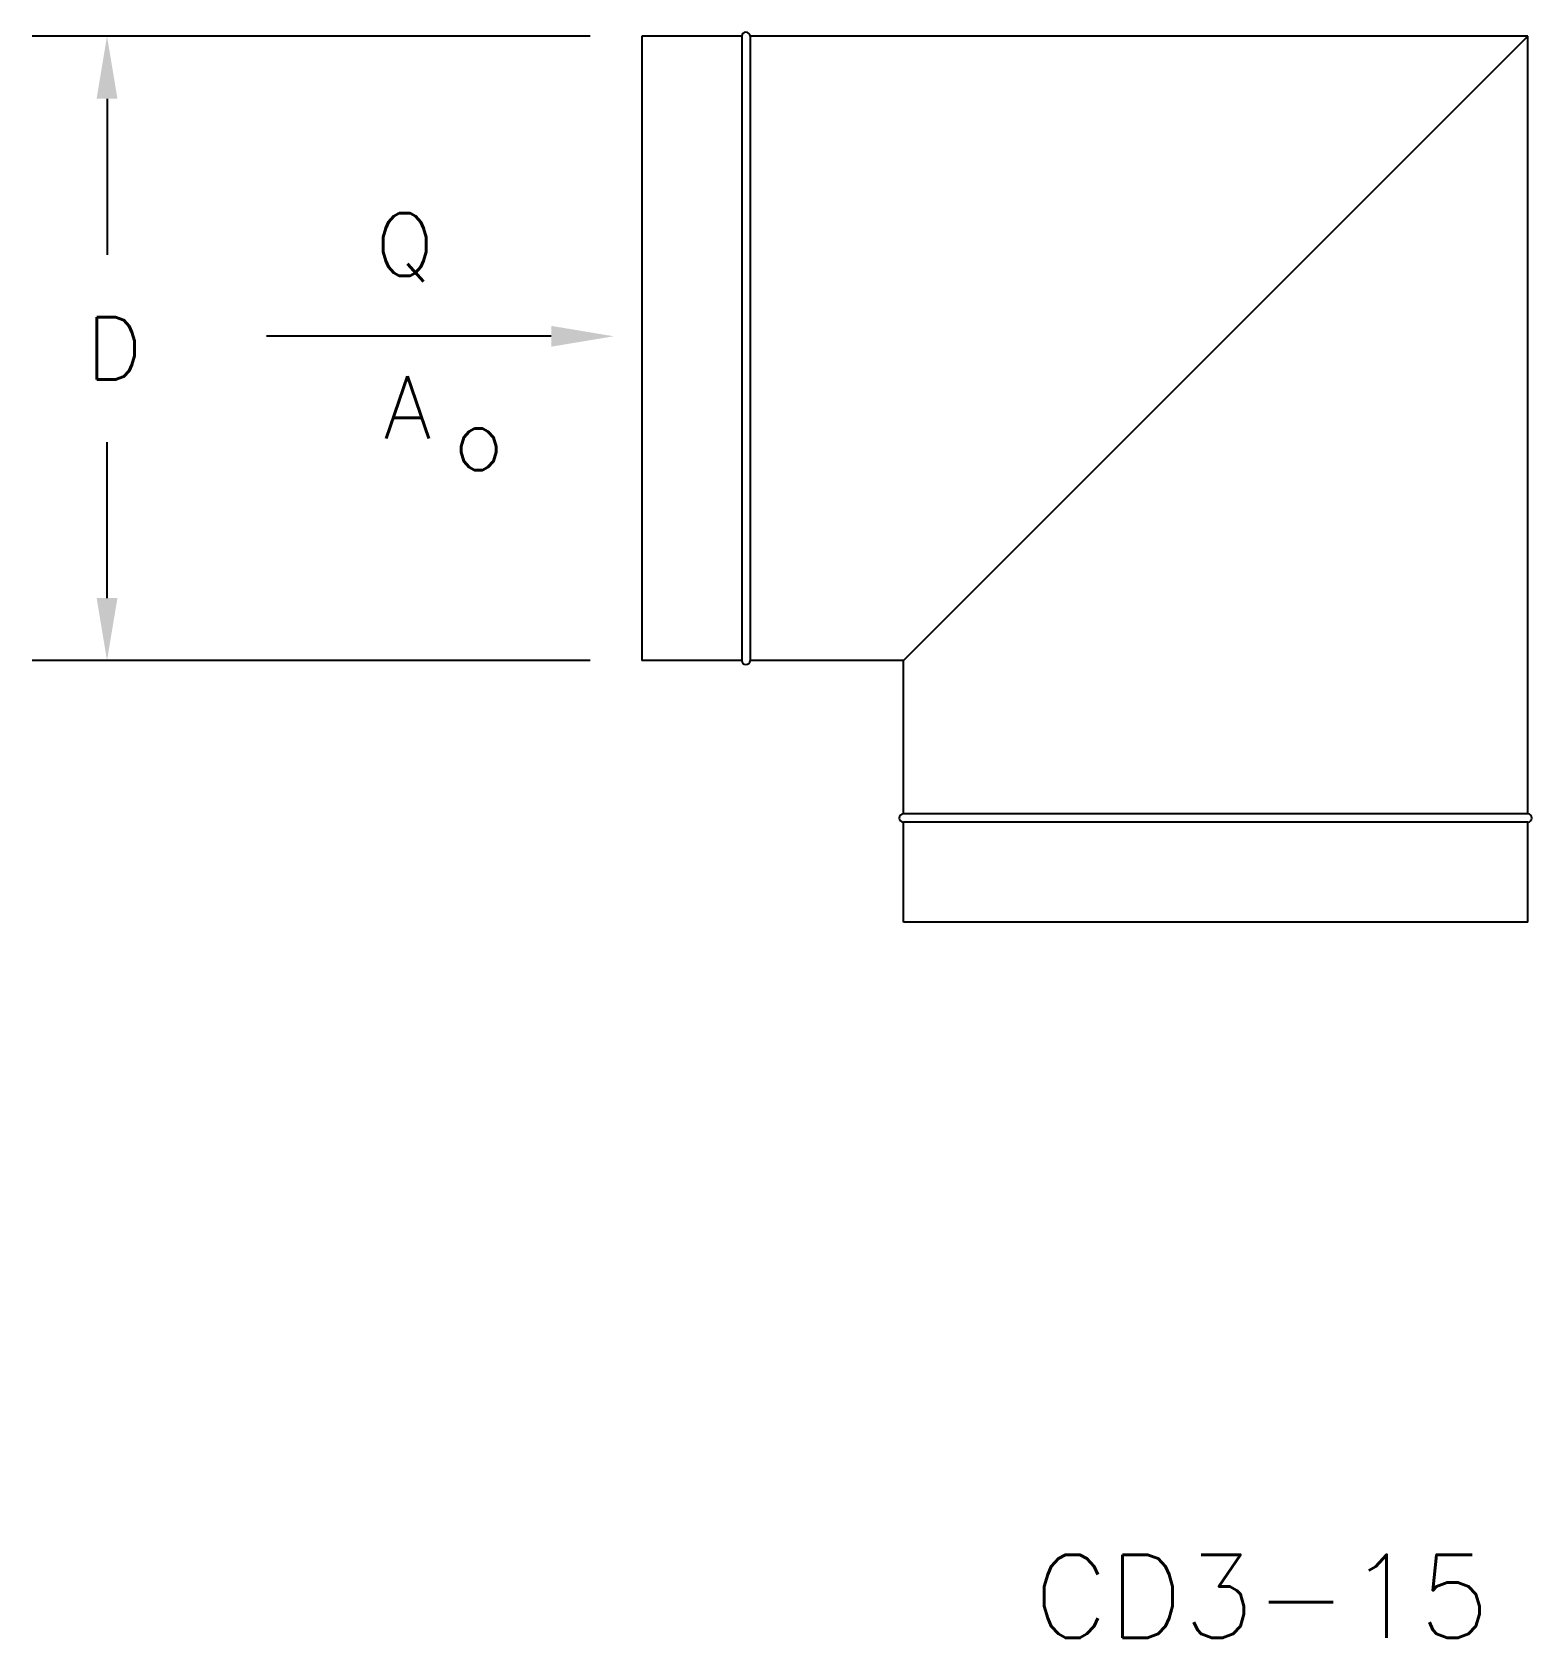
# Model space of a CAD drawing. Extents: x 3.9 to 7.86, y 1.69 to 5.94.
import ezdxf

# ---------------------------------------------------------------- set-up
doc = ezdxf.new("R2010")
doc.units = 0
doc.header["$LTSCALE"] = 0.8
doc.header["$MEASUREMENT"] = 0
doc.layers.get('0').update_dxf_attribs({"linetype": 'CONTINUOUS'})
doc.layers.add('NUMBER', color=7, linetype='CONTINUOUS')
doc.styles.add('ROMANS', font='romans')

msp = doc.modelspace()

# ---------------------------------------------------------------- linework, layer by layer
for p, q in [((5.372, 5.9275), (3.8968, 5.9275)), ((5.5086, 5.9275), (5.5086, 4.2775)), ((5.7726, 5.9275), (5.5086, 5.9275)), ((5.7726, 5.9275), (5.7726, 4.2775)), ((7.8501, 5.9275), (5.7946, 5.9275)), ((5.7946, 5.9275), (5.7946, 4.2775)), ((6.2001, 4.2775), (7.8501, 5.9275)), ((7.8501, 3.872), (7.8501, 5.9275)), ((4.0948, 5.7625), (4.0948, 5.35)), ((5.2692, 5.1345), (4.5163, 5.1345)), ((4.0948, 4.4425), (4.0948, 4.855)), ((5.372, 4.2775), (3.8968, 4.2775)), ((5.7726, 4.2775), (5.5086, 4.2775)), ((6.2001, 4.2775), (5.7946, 4.2775)), ((6.2001, 3.872), (6.2001, 4.2775)), ((7.8501, 3.872), (6.2001, 3.872)), ((6.2001, 3.586), (6.2001, 3.85)), ((7.8501, 3.85), (6.2001, 3.85)), ((7.8501, 3.586), (7.8501, 3.85)), ((7.8501, 3.586), (6.2001, 3.586))]:
    msp.add_line(p, q)
for centre, start, end in [((5.7836, 5.9275), 0, 180), ((5.7836, 4.2775), 180, 0), ((6.2001, 3.861), 90, 270), ((7.8501, 3.861), 270, 90)]:
    msp.add_arc(centre, 0.011, start, end)
for points in [[(4.1223, 5.7625), (4.0673, 5.7625), (4.0948, 5.9275)], [(5.2692, 5.162), (5.2692, 5.107), (5.4342, 5.1345)], [(4.1223, 4.4425), (4.0673, 4.4425), (4.0948, 4.2775)]]:
    msp.add_solid(points)

# ---------------------------------------------------------------- texts
at = {"style": 'ROMANS'}
for s, p in [('Q', (4.8038, 5.2946)), ('D', (4.0398, 5.02)), ('A', (4.8252, 4.8641)), ('o', (5.0099, 4.7806))]:
    msp.add_text(s, height=0.165, dxfattribs=at).set_placement(p)
at = {"layer": 'NUMBER', "style": 'ROMANS'}
msp.add_text('CD3-15', height=0.22, dxfattribs=at).set_placement((6.5437, 1.6938))

doc.saveas('drawing.dxf')
